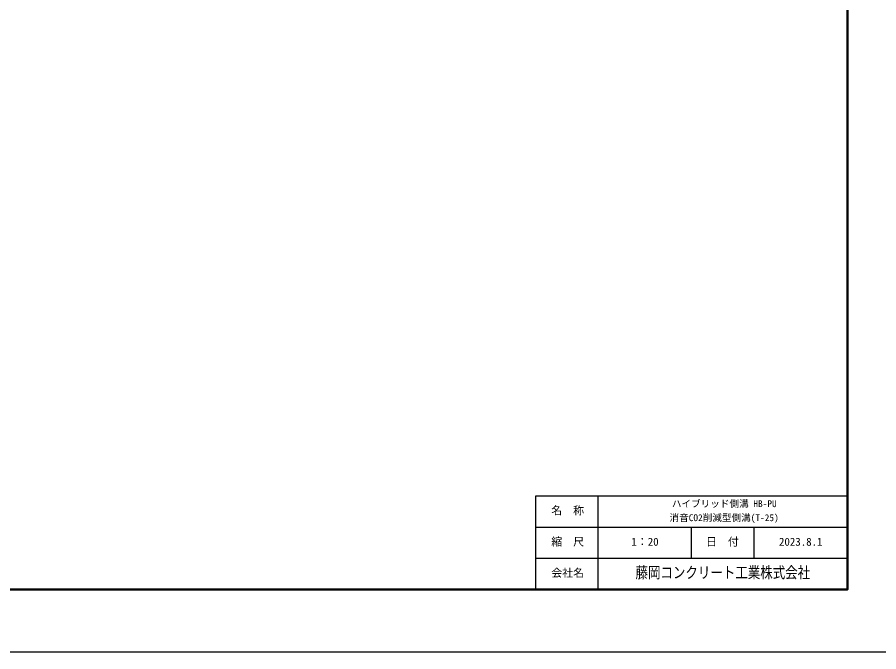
# Model space of a CAD drawing. Units: millimetres, scale not verified. Extents: x -16800 to 16800, y -5940 to 5940.
# Drawn here: x -5725 to -200, y -5940 to -1868 of the extents above; entities that cross this region are included whole.
import ezdxf
from ezdxf.enums import TextEntityAlignment as Align

# ---------------------------------------------------------------- set-up
doc = ezdxf.new("R2010")
doc.units = ezdxf.units.MM
doc.header["$LTSCALE"] = 20
for name, color, linetype, lineweight in [('0-1_Defpoints', 5, 'Continuous', 25), ('0-7_WAKU', 3, 'Continuous', 25), ('0-8_WAKU-LINE', 7, 'Continuous', 25)]:
    doc.layers.add(name, color=color, linetype=linetype, lineweight=lineweight)
doc.layers.add('0-9_WAKU-TXT', color=7, linetype='Continuous')
doc.styles.add('ＭＳ ゴシック', font='')
doc.styles.get('ＭＳ ゴシック').set_extended_font_data('MS Gothic')

msp = doc.modelspace()

# ---------------------------------------------------------------- linework, layer by layer
at = {"layer": '0-1_Defpoints'}
msp.add_lwpolyline([(-16800, -5940), (0, -5940), (0, 5940), (-16800, 5940)], close=True, dxfattribs=at)
at = {"layer": '0-7_WAKU'}
for p, q in [((-2400, -4940), (-400, -4940)), ((-2400, -5540), (-2400, -4940))]:
    msp.add_line(p, q, dxfattribs=at)
at = {"layer": '0-7_WAKU', "lineweight": 50}
msp.add_lwpolyline([(-16400, -5540), (-400, -5540), (-400, 5540), (-16400, 5540)], close=True, dxfattribs=at)
at = {"layer": '0-8_WAKU-LINE'}
for p, q in [((-2000, -5540), (-2000, -4940)), ((-2400, -5140), (-400, -5140)), ((-1400, -5340), (-1400, -5140)), ((-1000, -5340), (-1000, -5140)), ((-2400, -5340), (-400, -5340))]:
    msp.add_line(p, q, dxfattribs=at)

# ---------------------------------------------------------------- texts
at = {"layer": '0-9_WAKU-TXT', "style": 'ＭＳ ゴシック'}
for s, height, p in [('ハイブリッド側溝 HB-PU', 43.99, (-1527, -5025)), ('名\u3000称', 51.32, (-2300.1, -5075)), ('消音CO2削減型側溝(T-25)', 43.99, (-1542, -5115)), ('縮\u3000尺', 51.32, (-2300.1, -5275)), ('1：20', 51.32, (-1786.5, -5275)), ('日\u3000付', 51.32, (-1308.11, -5275)), ('2023.8.1', 51.32, (-840, -5275)), ('会社名', 51.32, (-2300.1, -5475))]:
    msp.add_text(s, height=height, dxfattribs=at).set_placement(p, align=Align.BOTTOM_LEFT)
at = {"layer": '0-9_WAKU-TXT', "style": 'ＭＳ ゴシック', "width": 0.8}
msp.add_text('藤岡コンクリート工業株式会社', height=73.31, dxfattribs=at).set_placement((-1760, -5490), align=Align.BOTTOM_LEFT)

doc.saveas('drawing.dxf')
